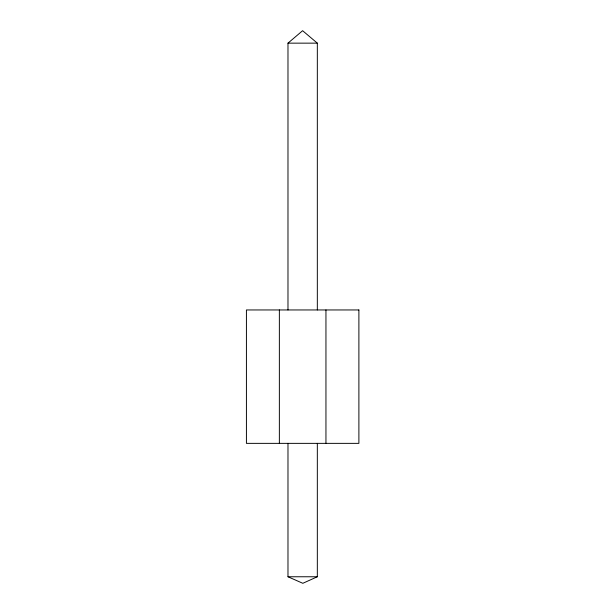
<?xml version="1.0" encoding="UTF-8"?>
<svg xmlns="http://www.w3.org/2000/svg" width="614" height="614" viewBox="0 0 614 614"><rect width="100%" height="100%" fill="white"/><g stroke="black" fill="none" stroke-linecap="round" stroke-linejoin="round"><path stroke-width="0.92" d="M287.981 309.955L287.981 43.149L302.618 30.7L317.331 43.149L317.331 309.955M317.331 443.362L317.331 576.761L302.825 583.3L287.981 576.761L287.981 443.362M287.981 43.149L317.331 43.149M287.981 576.761L317.331 576.761M325.95 309.955L325.95 443.362M279.362 309.955L279.362 443.362M358.891 309.955L246.421 309.955L246.421 443.362L358.891 443.362L358.891 309.955"/></g></svg>
